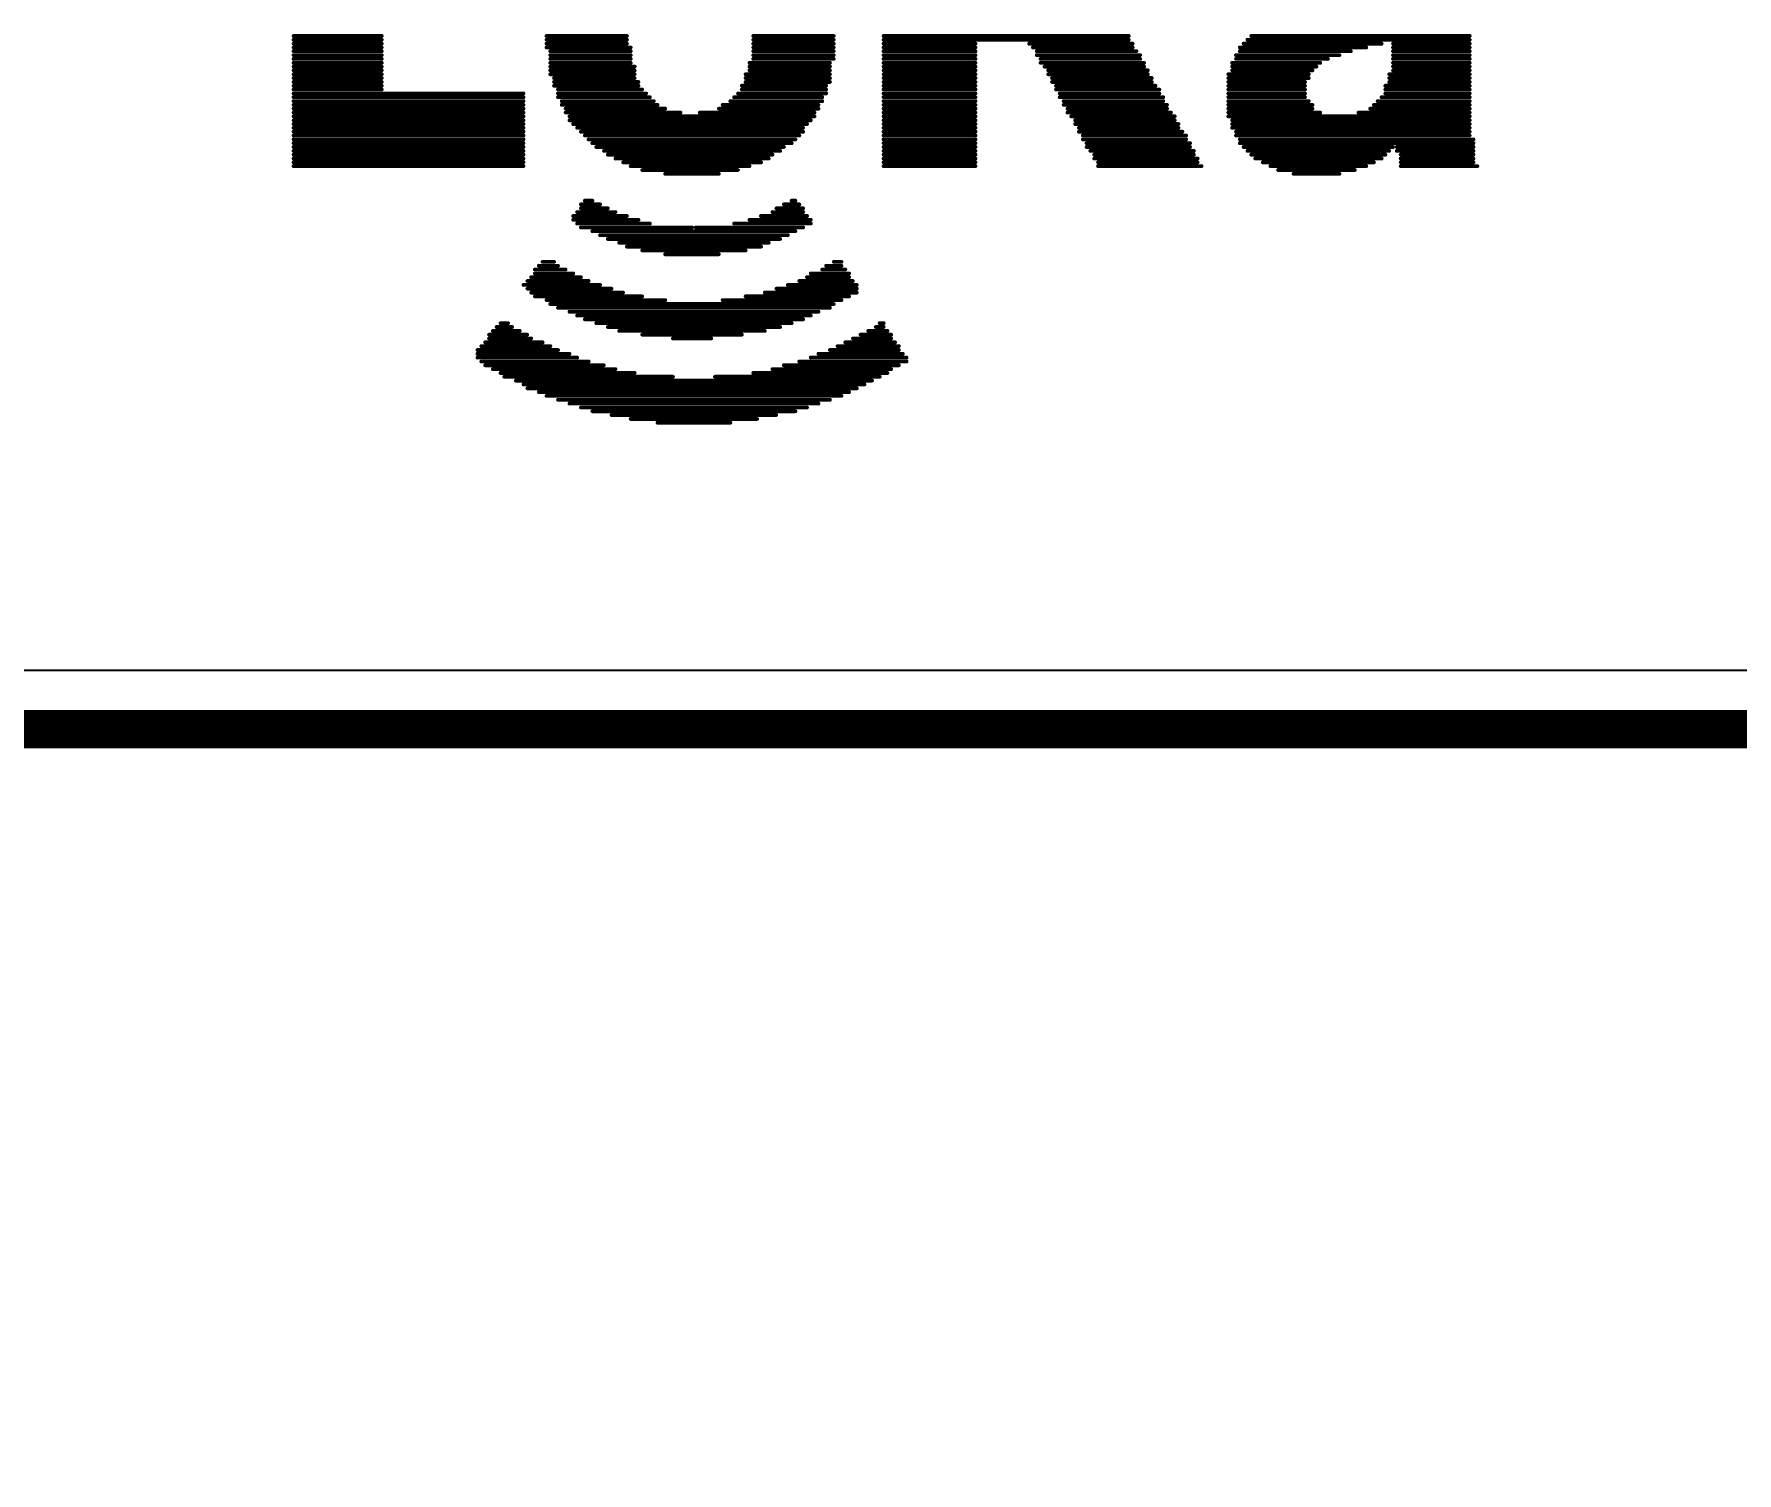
# Model space of a CAD drawing. Header units: inches. Extents: x -103 to 137, y -40 to 49.
# Drawn here: x -38.98 to -27.69, y -24.59 to -15.04 of the extents above; entities that cross this region are included whole.
import ezdxf

# ---------------------------------------------------------------- set-up
doc = ezdxf.new("R2010")
doc.units = ezdxf.units.IN
doc.header["$MEASUREMENT"] = 0
doc.layers.add('dim', color=82, linetype='Continuous', lineweight=20)
for name, color, linetype in [('KeepOutLayer', 6, 'Continuous'), ('MidLayer1', 16, 'Continuous'), ('TopOverlay', 2, 'Continuous')]:
    doc.layers.add(name, color=color, linetype=linetype)
doc.styles.add('ROMANC', font='romanc.shx', dxfattribs={"bigfont": 'gbcbig.shx'})
doc.dimstyles.new('YanXiu', dxfattribs={"dimtxt": 2.5, "dimasz": 2.2, "dimexe": 0.66, "dimexo": 0.66, "dimgap": 0.66, "dimtad": 0, "dimdsep": 46, "dimtxsty": 'ROMANC', "dimcen": 0, "dimclrd": 256, "dimclre": 131, "dimclrt": 42, "dimazin": 2, "dimtfac": 1, "dimtofl": 0, "dimtmove": 0, "dimatfit": 3, "dimfxl": 1, "dimlwd": 5, "dimlwe": 5, "dimarcsym": 0})

# ---------------------------------------------------------------- blocks, each defined once
blk = doc.blocks.new('*D215')
at = {"layer": 'Defpoints', "color": 0}
for p in [(-66.568, -15.054), (4.432, -15.054), (4.432, -38.222)]:
    blk.add_point(p, dxfattribs=at)
at = {"layer": 'dim', "color": 131, "lineweight": 5}
for p, q in [((-66.568, -15.554), (-66.568, -38.722)), ((4.432, -15.554), (4.432, -38.722))]:
    blk.add_line(p, q, dxfattribs=at)
at = {"layer": 'dim', "lineweight": 5}
for p, q in [((-64.568, -38.222), (-33.294, -38.222)), ((2.432, -38.222), (-28.842, -38.222))]:
    blk.add_line(p, q, dxfattribs=at)
at = {"layer": 'dim'}
for points in [[(-64.568, -37.889), (-64.568, -38.555), (-66.568, -38.222)], [(2.432, -37.889), (2.432, -38.555), (4.432, -38.222)]]:
    blk.add_solid(points, dxfattribs=at)
at = {"layer": 'dim', "color": 42, "insert": (-31.068, -38.222), "char_height": 2.5, "attachment_point": 5, "style": 'ROMANC'}
blk.add_mtext('71', dxfattribs=at)

msp = doc.modelspace()

# ---------------------------------------------------------------- linework, layer by layer
at = {"layer": 'KeepOutLayer', "const_width": 0.254}
msp.add_lwpolyline([(-67.231, -19.654), (4.146, -19.654)], dxfattribs=at)
at = {"layer": 'MidLayer1'}
msp.add_line((3.769, -19.266), (-66.512, -19.266), dxfattribs=at)
at = {"layer": 'TopOverlay', "const_width": 0.0254}
for points in [[(-37.259, -15.057), (-36.675, -15.057)], [(-37.259, -15.082), (-36.675, -15.082)], [(-37.259, -15.108), (-36.675, -15.108)], [(-37.259, -15.133), (-36.675, -15.133)], [(-35.583, -15.057), (-35.05, -15.057)], [(-35.583, -15.082), (-35.05, -15.082)], [(-35.583, -15.108), (-35.05, -15.108)], [(-35.583, -15.133), (-35.024, -15.133)], [(-34.211, -15.057), (-33.678, -15.057)], [(-34.211, -15.082), (-33.678, -15.082)], [(-34.211, -15.108), (-33.678, -15.108)], [(-34.211, -15.133), (-33.678, -15.133)], [(-33.348, -15.057), (-31.722, -15.057)], [(-33.348, -15.082), (-31.722, -15.082)], [(-33.348, -15.108), (-32.738, -15.108)], [(-33.348, -15.133), (-32.738, -15.133)], [(-32.383, -15.108), (-31.697, -15.108)], [(-32.357, -15.133), (-31.697, -15.133)], [(-30.986, -15.133), (-30.147, -15.133)], [(-30.96, -15.108), (-30.046, -15.108)], [(-30.935, -15.082), (-29.462, -15.082)], [(-30.909, -15.057), (-29.462, -15.057)], [(-29.97, -15.108), (-29.462, -15.108)], [(-29.97, -15.133), (-29.462, -15.133)], [(-37.259, -15.158), (-36.675, -15.158)], [(-37.259, -15.184), (-36.675, -15.184)], [(-37.259, -15.209), (-36.675, -15.209)], [(-37.259, -15.235), (-36.675, -15.235)], [(-35.558, -15.158), (-35.024, -15.158)], [(-35.558, -15.184), (-35.024, -15.184)], [(-35.558, -15.209), (-35.024, -15.209)], [(-35.558, -15.235), (-35.024, -15.235)], [(-34.237, -15.235), (-33.703, -15.235)], [(-34.211, -15.158), (-33.678, -15.158)], [(-34.211, -15.184), (-33.678, -15.184)], [(-34.211, -15.209), (-33.678, -15.209)], [(-33.348, -15.158), (-32.738, -15.158)], [(-33.348, -15.184), (-32.738, -15.184)], [(-33.348, -15.209), (-32.738, -15.209)], [(-33.348, -15.235), (-32.738, -15.235)], [(-32.332, -15.158), (-31.671, -15.158)], [(-32.332, -15.184), (-31.646, -15.184)], [(-32.306, -15.209), (-31.646, -15.209)], [(-32.306, -15.235), (-31.621, -15.235)], [(-31.036, -15.235), (-30.452, -15.235)], [(-31.011, -15.184), (-30.325, -15.184)], [(-31.011, -15.209), (-30.401, -15.209)], [(-30.986, -15.158), (-30.249, -15.158)], [(-29.97, -15.158), (-29.462, -15.158)], [(-29.97, -15.184), (-29.462, -15.184)], [(-29.97, -15.209), (-29.462, -15.209)], [(-29.97, -15.235), (-29.462, -15.235)], [(-37.259, -15.26), (-36.675, -15.26)], [(-37.259, -15.285), (-36.675, -15.285)], [(-37.259, -15.311), (-36.675, -15.311)], [(-37.259, -15.336), (-36.675, -15.336)], [(-37.259, -15.362), (-36.675, -15.362)], [(-35.558, -15.26), (-34.999, -15.26)], [(-35.558, -15.285), (-34.999, -15.285)], [(-35.558, -15.311), (-34.999, -15.311)], [(-35.532, -15.336), (-34.999, -15.336)], [(-35.532, -15.362), (-34.973, -15.362)], [(-34.262, -15.311), (-33.703, -15.311)], [(-34.262, -15.336), (-33.703, -15.336)], [(-34.262, -15.362), (-33.703, -15.362)], [(-34.237, -15.26), (-33.703, -15.26)], [(-34.237, -15.285), (-33.703, -15.285)], [(-33.348, -15.26), (-32.738, -15.26)], [(-33.348, -15.285), (-32.738, -15.285)], [(-33.348, -15.311), (-32.738, -15.311)], [(-33.348, -15.336), (-32.738, -15.336)], [(-33.348, -15.362), (-32.738, -15.362)], [(-32.281, -15.26), (-31.621, -15.26)], [(-32.256, -15.285), (-31.595, -15.285)], [(-32.256, -15.311), (-31.595, -15.311)], [(-32.23, -15.336), (-31.57, -15.336)], [(-32.23, -15.362), (-31.57, -15.362)], [(-31.062, -15.311), (-30.528, -15.311)], [(-31.062, -15.336), (-30.528, -15.336)], [(-31.062, -15.362), (-30.554, -15.362)], [(-31.036, -15.26), (-30.478, -15.26)], [(-31.036, -15.285), (-30.503, -15.285)], [(-29.995, -15.311), (-29.462, -15.311)], [(-29.995, -15.336), (-29.462, -15.336)], [(-29.995, -15.362), (-29.462, -15.362)], [(-29.97, -15.26), (-29.462, -15.26)], [(-29.97, -15.285), (-29.462, -15.285)], [(-37.259, -15.387), (-36.675, -15.387)], [(-37.259, -15.412), (-36.675, -15.412)], [(-37.259, -15.438), (-35.735, -15.438)], [(-37.259, -15.463), (-35.735, -15.463)], [(-35.532, -15.387), (-34.973, -15.387)], [(-35.507, -15.412), (-34.948, -15.412)], [(-35.507, -15.438), (-34.923, -15.438)], [(-35.507, -15.463), (-34.897, -15.463)], [(-34.338, -15.463), (-33.754, -15.463)], [(-34.313, -15.438), (-33.729, -15.438)], [(-34.288, -15.387), (-33.729, -15.387)], [(-34.288, -15.412), (-33.729, -15.412)], [(-33.348, -15.387), (-32.738, -15.387)], [(-33.348, -15.412), (-32.738, -15.412)], [(-33.348, -15.438), (-32.738, -15.438)], [(-33.348, -15.463), (-32.738, -15.463)], [(-32.205, -15.387), (-31.544, -15.387)], [(-32.205, -15.412), (-31.519, -15.412)], [(-32.179, -15.438), (-31.519, -15.438)], [(-32.179, -15.463), (-31.494, -15.463)], [(-31.062, -15.387), (-30.554, -15.387)], [(-31.062, -15.412), (-30.554, -15.412)], [(-31.062, -15.438), (-30.554, -15.438)], [(-31.062, -15.463), (-30.554, -15.463)], [(-30.046, -15.463), (-29.462, -15.463)], [(-30.02, -15.387), (-29.462, -15.387)], [(-30.02, -15.412), (-29.462, -15.412)], [(-30.02, -15.438), (-29.462, -15.438)], [(-37.259, -15.489), (-35.735, -15.489)], [(-37.259, -15.514), (-35.735, -15.514)], [(-37.259, -15.539), (-35.735, -15.539)], [(-37.259, -15.565), (-35.735, -15.565)], [(-37.259, -15.59), (-35.735, -15.59)], [(-35.481, -15.489), (-34.872, -15.489)], [(-35.481, -15.514), (-34.846, -15.514)], [(-35.456, -15.539), (-34.796, -15.539)], [(-35.456, -15.565), (-34.694, -15.565)], [(-35.431, -15.59), (-33.805, -15.59)], [(-34.567, -15.565), (-33.805, -15.565)], [(-34.44, -15.539), (-33.78, -15.539)], [(-34.415, -15.514), (-33.78, -15.514)], [(-34.364, -15.489), (-33.754, -15.489)], [(-33.348, -15.489), (-32.738, -15.489)], [(-33.348, -15.514), (-32.738, -15.514)], [(-33.348, -15.539), (-32.738, -15.539)], [(-33.348, -15.565), (-32.738, -15.565)], [(-33.348, -15.59), (-32.738, -15.59)], [(-32.154, -15.489), (-31.494, -15.489)], [(-32.154, -15.514), (-31.468, -15.514)], [(-32.129, -15.539), (-31.468, -15.539)], [(-32.129, -15.565), (-31.443, -15.565)], [(-32.103, -15.59), (-31.417, -15.59)], [(-31.062, -15.489), (-30.528, -15.489)], [(-31.062, -15.514), (-30.503, -15.514)], [(-31.062, -15.539), (-30.503, -15.539)], [(-31.062, -15.565), (-30.452, -15.565)], [(-31.062, -15.59), (-29.462, -15.59)], [(-30.198, -15.565), (-29.462, -15.565)], [(-30.122, -15.539), (-29.462, -15.539)], [(-30.097, -15.514), (-29.462, -15.514)], [(-30.071, -15.489), (-29.462, -15.489)], [(-37.259, -15.616), (-35.735, -15.616)], [(-37.259, -15.641), (-35.735, -15.641)], [(-37.259, -15.666), (-35.735, -15.666)], [(-37.259, -15.692), (-35.735, -15.692)], [(-35.431, -15.616), (-33.83, -15.616)], [(-35.405, -15.641), (-33.856, -15.641)], [(-35.38, -15.666), (-33.881, -15.666)], [(-35.354, -15.692), (-33.881, -15.692)], [(-33.348, -15.616), (-32.738, -15.616)], [(-33.348, -15.641), (-32.738, -15.641)], [(-33.348, -15.666), (-32.738, -15.666)], [(-33.348, -15.692), (-32.738, -15.692)], [(-32.078, -15.616), (-31.417, -15.616)], [(-32.078, -15.641), (-31.392, -15.641)], [(-32.052, -15.666), (-31.392, -15.666)], [(-32.052, -15.692), (-31.367, -15.692)], [(-31.036, -15.616), (-29.462, -15.616)], [(-31.036, -15.641), (-29.462, -15.641)], [(-31.036, -15.666), (-29.462, -15.666)], [(-31.011, -15.692), (-29.462, -15.692)], [(-37.259, -15.717), (-35.735, -15.717)], [(-37.259, -15.743), (-35.735, -15.743)], [(-37.259, -15.768), (-35.735, -15.768)], [(-37.259, -15.793), (-35.735, -15.793)], [(-37.259, -15.819), (-35.735, -15.819)], [(-35.329, -15.717), (-33.907, -15.717)], [(-35.304, -15.743), (-33.932, -15.743)], [(-35.278, -15.768), (-33.957, -15.768)], [(-35.253, -15.793), (-34.008, -15.793)], [(-35.202, -15.819), (-34.034, -15.819)], [(-33.348, -15.717), (-32.738, -15.717)], [(-33.348, -15.743), (-32.738, -15.743)], [(-33.348, -15.768), (-32.738, -15.768)], [(-33.348, -15.793), (-32.738, -15.793)], [(-33.348, -15.819), (-32.738, -15.819)], [(-32.027, -15.717), (-31.341, -15.717)], [(-32.027, -15.743), (-31.341, -15.743)], [(-32.002, -15.768), (-31.316, -15.768)], [(-32.002, -15.793), (-31.316, -15.793)], [(-31.976, -15.819), (-31.29, -15.819)], [(-31.011, -15.717), (-29.462, -15.717)], [(-30.986, -15.743), (-29.436, -15.743)], [(-30.986, -15.768), (-29.436, -15.768)], [(-30.96, -15.793), (-29.97, -15.793)], [(-30.935, -15.819), (-29.995, -15.819)], [(-29.944, -15.793), (-29.436, -15.793)], [(-29.944, -15.819), (-29.436, -15.819)], [(-37.259, -15.844), (-35.735, -15.844)], [(-37.259, -15.87), (-35.735, -15.87)], [(-37.259, -15.895), (-35.735, -15.895)], [(-37.259, -15.92), (-35.735, -15.92)], [(-35.177, -15.844), (-34.084, -15.844)], [(-35.126, -15.87), (-34.11, -15.87)], [(-35.075, -15.895), (-34.161, -15.895)], [(-35.024, -15.92), (-34.237, -15.92)], [(-33.348, -15.844), (-32.738, -15.844)], [(-33.348, -15.87), (-32.738, -15.87)], [(-33.348, -15.895), (-32.738, -15.895)], [(-33.348, -15.92), (-32.738, -15.92)], [(-31.951, -15.844), (-31.29, -15.844)], [(-31.951, -15.87), (-31.265, -15.87)], [(-31.925, -15.895), (-31.265, -15.895)], [(-31.925, -15.92), (-31.24, -15.92)], [(-30.909, -15.844), (-30.02, -15.844)], [(-30.884, -15.87), (-30.046, -15.87)], [(-30.833, -15.895), (-30.097, -15.895)], [(-30.782, -15.92), (-30.147, -15.92)], [(-29.919, -15.844), (-29.436, -15.844)], [(-29.919, -15.87), (-29.436, -15.87)], [(-29.919, -15.895), (-29.436, -15.895)], [(-29.919, -15.92), (-29.411, -15.92)], [(-34.948, -15.946), (-34.313, -15.946)], [(-34.796, -15.971), (-34.44, -15.971)], [(-30.732, -15.946), (-30.224, -15.946)], [(-30.63, -15.971), (-30.325, -15.971)], [(-35.329, -16.149), (-35.278, -16.149)], [(-33.957, -16.149), (-33.932, -16.149)], [(-35.405, -16.251), (-35.05, -16.251)], [(-35.38, -16.225), (-35.126, -16.225)], [(-35.354, -16.174), (-35.227, -16.174)], [(-35.354, -16.2), (-35.177, -16.2)], [(-34.161, -16.251), (-33.856, -16.251)], [(-34.084, -16.225), (-33.881, -16.225)], [(-34.059, -16.2), (-33.881, -16.2)], [(-34.008, -16.174), (-33.907, -16.174)], [(-35.405, -16.276), (-34.973, -16.276)], [(-35.38, -16.301), (-34.897, -16.301)], [(-35.354, -16.327), (-34.618, -16.327)], [(-35.278, -16.352), (-33.932, -16.352)], [(-35.227, -16.378), (-33.983, -16.378)], [(-34.592, -16.327), (-33.881, -16.327)], [(-34.338, -16.301), (-33.83, -16.301)], [(-34.237, -16.276), (-33.83, -16.276)], [(-35.177, -16.403), (-34.034, -16.403)], [(-35.1, -16.428), (-34.11, -16.428)], [(-35.05, -16.454), (-34.161, -16.454)], [(-34.948, -16.479), (-34.262, -16.479)], [(-35.659, -16.606), (-35.456, -16.606)], [(-35.634, -16.581), (-35.507, -16.581)], [(-35.608, -16.555), (-35.532, -16.555)], [(-34.796, -16.505), (-34.44, -16.505)], [(-33.754, -16.606), (-33.602, -16.606)], [(-33.729, -16.581), (-33.627, -16.581)], [(-33.678, -16.555), (-33.627, -16.555)], [(-35.735, -16.708), (-35.227, -16.708)], [(-35.71, -16.682), (-35.304, -16.682)], [(-35.685, -16.657), (-35.354, -16.657)], [(-35.659, -16.632), (-35.405, -16.632)], [(-33.983, -16.708), (-33.526, -16.708)], [(-33.907, -16.682), (-33.551, -16.682)], [(-33.856, -16.657), (-33.576, -16.657)], [(-33.83, -16.632), (-33.576, -16.632)], [(-35.71, -16.733), (-35.151, -16.733)], [(-35.685, -16.759), (-35.075, -16.759)], [(-35.659, -16.784), (-34.948, -16.784)], [(-35.583, -16.809), (-34.796, -16.809)], [(-35.558, -16.835), (-33.678, -16.835)], [(-34.415, -16.809), (-33.627, -16.809)], [(-34.262, -16.784), (-33.576, -16.784)], [(-34.135, -16.759), (-33.526, -16.759)], [(-34.059, -16.733), (-33.526, -16.733)], [(-35.507, -16.86), (-33.703, -16.86)], [(-35.431, -16.886), (-33.78, -16.886)], [(-35.38, -16.911), (-33.83, -16.911)], [(-35.329, -16.936), (-33.881, -16.936)], [(-35.964, -17.038), (-35.71, -17.038)], [(-35.939, -17.013), (-35.761, -17.013)], [(-35.913, -16.987), (-35.812, -16.987)], [(-35.888, -16.962), (-35.837, -16.962)], [(-35.253, -16.962), (-33.957, -16.962)], [(-35.177, -16.987), (-34.034, -16.987)], [(-35.1, -17.013), (-34.135, -17.013)], [(-34.948, -17.038), (-34.288, -17.038)], [(-33.5, -17.038), (-33.297, -17.038)], [(-33.449, -17.013), (-33.322, -17.013)], [(-33.399, -16.987), (-33.348, -16.987)], [(-33.373, -16.962), (-33.348, -16.962)], [(-36.04, -17.14), (-35.507, -17.14)], [(-36.04, -17.165), (-35.431, -17.165)], [(-36.015, -17.114), (-35.558, -17.114)], [(-35.989, -17.089), (-35.608, -17.089)], [(-35.964, -17.063), (-35.685, -17.063)], [(-34.745, -17.063), (-34.491, -17.063)], [(-33.78, -17.165), (-33.221, -17.165)], [(-33.703, -17.14), (-33.246, -17.14)], [(-33.653, -17.114), (-33.246, -17.114)], [(-33.602, -17.089), (-33.272, -17.089)], [(-33.551, -17.063), (-33.297, -17.063)], [(-36.04, -17.19), (-35.38, -17.19)], [(-36.015, -17.216), (-35.304, -17.216)], [(-35.989, -17.241), (-35.202, -17.241)], [(-35.939, -17.267), (-35.126, -17.267)], [(-34.084, -17.267), (-33.297, -17.267)], [(-34.008, -17.241), (-33.246, -17.241)], [(-33.907, -17.216), (-33.195, -17.216)], [(-33.83, -17.19), (-33.195, -17.19)], [(-35.888, -17.292), (-34.999, -17.292)], [(-35.862, -17.317), (-34.745, -17.317)], [(-35.786, -17.343), (-33.424, -17.343)], [(-35.735, -17.368), (-33.475, -17.368)], [(-35.71, -17.394), (-33.526, -17.394)], [(-34.465, -17.317), (-33.373, -17.317)], [(-34.211, -17.292), (-33.322, -17.292)], [(-35.634, -17.419), (-33.576, -17.419)], [(-35.583, -17.444), (-33.627, -17.444)], [(-35.507, -17.47), (-33.703, -17.47)], [(-35.431, -17.495), (-33.78, -17.495)], [(-35.354, -17.521), (-33.856, -17.521)], [(-35.278, -17.546), (-33.932, -17.546)], [(-35.151, -17.571), (-34.059, -17.571)], [(-35.024, -17.597), (-34.186, -17.597)], [(-34.846, -17.622), (-34.364, -17.622)]]:
    msp.add_lwpolyline(points, dxfattribs=at)
at = {"layer": 'TopOverlay', "const_width": 0.0127}
for points in [[(-37.266, -15.057, 1), (-37.253, -15.057, 1)], [(-37.266, -15.082, 1), (-37.253, -15.082, 1)], [(-37.266, -15.108, 1), (-37.253, -15.108, 1)], [(-37.266, -15.133, 1), (-37.253, -15.133, 1)], [(-36.682, -15.057, 1), (-36.669, -15.057, 1)], [(-36.682, -15.082, 1), (-36.669, -15.082, 1)], [(-36.682, -15.108, 1), (-36.669, -15.108, 1)], [(-36.682, -15.133, 1), (-36.669, -15.133, 1)], [(-35.589, -15.057, 1), (-35.577, -15.057, 1)], [(-35.589, -15.082, 1), (-35.577, -15.082, 1)], [(-35.589, -15.108, 1), (-35.577, -15.108, 1)], [(-35.589, -15.133, 1), (-35.577, -15.133, 1)], [(-35.056, -15.057, 1), (-35.043, -15.057, 1)], [(-35.056, -15.082, 1), (-35.043, -15.082, 1)], [(-35.056, -15.108, 1), (-35.043, -15.108, 1)], [(-35.031, -15.133, 1), (-35.018, -15.133, 1)], [(-34.218, -15.057, 1), (-34.205, -15.057, 1)], [(-34.218, -15.082, 1), (-34.205, -15.082, 1)], [(-34.218, -15.108, 1), (-34.205, -15.108, 1)], [(-34.218, -15.133, 1), (-34.205, -15.133, 1)], [(-33.684, -15.057, 1), (-33.672, -15.057, 1)], [(-33.684, -15.082, 1), (-33.672, -15.082, 1)], [(-33.684, -15.108, 1), (-33.672, -15.108, 1)], [(-33.684, -15.133, 1), (-33.672, -15.133, 1)], [(-33.354, -15.057, 1), (-33.341, -15.057, 1)], [(-33.354, -15.082, 1), (-33.341, -15.082, 1)], [(-33.354, -15.108, 1), (-33.341, -15.108, 1)], [(-33.354, -15.133, 1), (-33.341, -15.133, 1)], [(-32.745, -15.108, 1), (-32.732, -15.108, 1)], [(-32.745, -15.133, 1), (-32.732, -15.133, 1)], [(-32.389, -15.108, 1), (-32.376, -15.108, 1)], [(-32.364, -15.133, 1), (-32.351, -15.133, 1)], [(-31.729, -15.057, 1), (-31.716, -15.057, 1)], [(-31.729, -15.082, 1), (-31.716, -15.082, 1)], [(-31.703, -15.108, 1), (-31.69, -15.108, 1)], [(-31.703, -15.133, 1), (-31.69, -15.133, 1)], [(-30.992, -15.133, 1), (-30.979, -15.133, 1)], [(-30.967, -15.108, 1), (-30.954, -15.108, 1)], [(-30.941, -15.082, 1), (-30.928, -15.082, 1)], [(-30.916, -15.057, 1), (-30.903, -15.057, 1)], [(-30.154, -15.133, 1), (-30.141, -15.133, 1)], [(-30.052, -15.108, 1), (-30.039, -15.108, 1)], [(-29.976, -15.108, 1), (-29.963, -15.108, 1)], [(-29.976, -15.133, 1), (-29.963, -15.133, 1)], [(-29.468, -15.057, 1), (-29.455, -15.057, 1)], [(-29.468, -15.082, 1), (-29.455, -15.082, 1)], [(-29.468, -15.108, 1), (-29.455, -15.108, 1)], [(-29.468, -15.133, 1), (-29.455, -15.133, 1)], [(-37.266, -15.158, 1), (-37.253, -15.158, 1)], [(-37.266, -15.184, 1), (-37.253, -15.184, 1)], [(-37.266, -15.209, 1), (-37.253, -15.209, 1)], [(-37.266, -15.235, 1), (-37.253, -15.235, 1)], [(-36.682, -15.158, 1), (-36.669, -15.158, 1)], [(-36.682, -15.184, 1), (-36.669, -15.184, 1)], [(-36.682, -15.209, 1), (-36.669, -15.209, 1)], [(-36.682, -15.235, 1), (-36.669, -15.235, 1)], [(-35.564, -15.158, 1), (-35.551, -15.158, 1)], [(-35.564, -15.184, 1), (-35.551, -15.184, 1)], [(-35.564, -15.209, 1), (-35.551, -15.209, 1)], [(-35.564, -15.235, 1), (-35.551, -15.235, 1)], [(-35.031, -15.158, 1), (-35.018, -15.158, 1)], [(-35.031, -15.184, 1), (-35.018, -15.184, 1)], [(-35.031, -15.209, 1), (-35.018, -15.209, 1)], [(-35.031, -15.235, 1), (-35.018, -15.235, 1)], [(-34.243, -15.235, 1), (-34.23, -15.235, 1)], [(-34.218, -15.158, 1), (-34.205, -15.158, 1)], [(-34.218, -15.184, 1), (-34.205, -15.184, 1)], [(-34.218, -15.209, 1), (-34.205, -15.209, 1)], [(-33.71, -15.235, 1), (-33.697, -15.235, 1)], [(-33.684, -15.158, 1), (-33.672, -15.158, 1)], [(-33.684, -15.184, 1), (-33.672, -15.184, 1)], [(-33.684, -15.209, 1), (-33.672, -15.209, 1)], [(-33.354, -15.158, 1), (-33.341, -15.158, 1)], [(-33.354, -15.184, 1), (-33.341, -15.184, 1)], [(-33.354, -15.209, 1), (-33.341, -15.209, 1)], [(-33.354, -15.235, 1), (-33.341, -15.235, 1)], [(-32.745, -15.158, 1), (-32.732, -15.158, 1)], [(-32.745, -15.184, 1), (-32.732, -15.184, 1)], [(-32.745, -15.209, 1), (-32.732, -15.209, 1)], [(-32.745, -15.235, 1), (-32.732, -15.235, 1)], [(-32.338, -15.158, 1), (-32.325, -15.158, 1)], [(-32.338, -15.184, 1), (-32.325, -15.184, 1)], [(-32.313, -15.209, 1), (-32.3, -15.209, 1)], [(-32.313, -15.235, 1), (-32.3, -15.235, 1)], [(-31.678, -15.158, 1), (-31.665, -15.158, 1)], [(-31.652, -15.184, 1), (-31.64, -15.184, 1)], [(-31.652, -15.209, 1), (-31.64, -15.209, 1)], [(-31.627, -15.235, 1), (-31.614, -15.235, 1)], [(-31.043, -15.235, 1), (-31.03, -15.235, 1)], [(-31.017, -15.184, 1), (-31.005, -15.184, 1)], [(-31.017, -15.209, 1), (-31.005, -15.209, 1)], [(-30.992, -15.158, 1), (-30.979, -15.158, 1)], [(-30.459, -15.235, 1), (-30.446, -15.235, 1)], [(-30.408, -15.209, 1), (-30.395, -15.209, 1)], [(-30.332, -15.184, 1), (-30.319, -15.184, 1)], [(-30.255, -15.158, 1), (-30.243, -15.158, 1)], [(-29.976, -15.158, 1), (-29.963, -15.158, 1)], [(-29.976, -15.184, 1), (-29.963, -15.184, 1)], [(-29.976, -15.209, 1), (-29.963, -15.209, 1)], [(-29.976, -15.235, 1), (-29.963, -15.235, 1)], [(-29.468, -15.158, 1), (-29.455, -15.158, 1)], [(-29.468, -15.184, 1), (-29.455, -15.184, 1)], [(-29.468, -15.209, 1), (-29.455, -15.209, 1)], [(-29.468, -15.235, 1), (-29.455, -15.235, 1)], [(-37.266, -15.26, 1), (-37.253, -15.26, 1)], [(-37.266, -15.285, 1), (-37.253, -15.285, 1)], [(-37.266, -15.311, 1), (-37.253, -15.311, 1)], [(-37.266, -15.336, 1), (-37.253, -15.336, 1)], [(-37.266, -15.362, 1), (-37.253, -15.362, 1)], [(-36.682, -15.26, 1), (-36.669, -15.26, 1)], [(-36.682, -15.285, 1), (-36.669, -15.285, 1)], [(-36.682, -15.311, 1), (-36.669, -15.311, 1)], [(-36.682, -15.336, 1), (-36.669, -15.336, 1)], [(-36.682, -15.362, 1), (-36.669, -15.362, 1)], [(-35.564, -15.26, 1), (-35.551, -15.26, 1)], [(-35.564, -15.285, 1), (-35.551, -15.285, 1)], [(-35.564, -15.311, 1), (-35.551, -15.311, 1)], [(-35.539, -15.336, 1), (-35.526, -15.336, 1)], [(-35.539, -15.362, 1), (-35.526, -15.362, 1)], [(-35.005, -15.26, 1), (-34.992, -15.26, 1)], [(-35.005, -15.285, 1), (-34.992, -15.285, 1)], [(-35.005, -15.311, 1), (-34.992, -15.311, 1)], [(-35.005, -15.336, 1), (-34.992, -15.336, 1)], [(-34.98, -15.362, 1), (-34.967, -15.362, 1)], [(-34.269, -15.311, 1), (-34.256, -15.311, 1)], [(-34.269, -15.336, 1), (-34.256, -15.336, 1)], [(-34.269, -15.362, 1), (-34.256, -15.362, 1)], [(-34.243, -15.26, 1), (-34.23, -15.26, 1)], [(-34.243, -15.285, 1), (-34.23, -15.285, 1)], [(-33.71, -15.26, 1), (-33.697, -15.26, 1)], [(-33.71, -15.285, 1), (-33.697, -15.285, 1)], [(-33.71, -15.311, 1), (-33.697, -15.311, 1)], [(-33.71, -15.336, 1), (-33.697, -15.336, 1)], [(-33.71, -15.362, 1), (-33.697, -15.362, 1)], [(-33.354, -15.26, 1), (-33.341, -15.26, 1)], [(-33.354, -15.285, 1), (-33.341, -15.285, 1)], [(-33.354, -15.311, 1), (-33.341, -15.311, 1)], [(-33.354, -15.336, 1), (-33.341, -15.336, 1)], [(-33.354, -15.362, 1), (-33.341, -15.362, 1)], [(-32.745, -15.26, 1), (-32.732, -15.26, 1)], [(-32.745, -15.285, 1), (-32.732, -15.285, 1)], [(-32.745, -15.311, 1), (-32.732, -15.311, 1)], [(-32.745, -15.336, 1), (-32.732, -15.336, 1)], [(-32.745, -15.362, 1), (-32.732, -15.362, 1)], [(-32.287, -15.26, 1), (-32.275, -15.26, 1)], [(-32.262, -15.285, 1), (-32.249, -15.285, 1)], [(-32.262, -15.311, 1), (-32.249, -15.311, 1)], [(-32.237, -15.336, 1), (-32.224, -15.336, 1)], [(-32.237, -15.362, 1), (-32.224, -15.362, 1)], [(-31.627, -15.26, 1), (-31.614, -15.26, 1)], [(-31.602, -15.285, 1), (-31.589, -15.285, 1)], [(-31.602, -15.311, 1), (-31.589, -15.311, 1)], [(-31.576, -15.336, 1), (-31.563, -15.336, 1)], [(-31.576, -15.362, 1), (-31.563, -15.362, 1)], [(-31.068, -15.311, 1), (-31.055, -15.311, 1)], [(-31.068, -15.336, 1), (-31.055, -15.336, 1)], [(-31.068, -15.362, 1), (-31.055, -15.362, 1)], [(-31.043, -15.26, 1), (-31.03, -15.26, 1)], [(-31.043, -15.285, 1), (-31.03, -15.285, 1)], [(-30.56, -15.362, 1), (-30.547, -15.362, 1)], [(-30.535, -15.311, 1), (-30.522, -15.311, 1)], [(-30.535, -15.336, 1), (-30.522, -15.336, 1)], [(-30.509, -15.285, 1), (-30.497, -15.285, 1)], [(-30.484, -15.26, 1), (-30.471, -15.26, 1)], [(-30.001, -15.311, 1), (-29.989, -15.311, 1)], [(-30.001, -15.336, 1), (-29.989, -15.336, 1)], [(-30.001, -15.362, 1), (-29.989, -15.362, 1)], [(-29.976, -15.26, 1), (-29.963, -15.26, 1)], [(-29.976, -15.285, 1), (-29.963, -15.285, 1)], [(-29.468, -15.26, 1), (-29.455, -15.26, 1)], [(-29.468, -15.285, 1), (-29.455, -15.285, 1)], [(-29.468, -15.311, 1), (-29.455, -15.311, 1)], [(-29.468, -15.336, 1), (-29.455, -15.336, 1)], [(-29.468, -15.362, 1), (-29.455, -15.362, 1)], [(-37.266, -15.387, 1), (-37.253, -15.387, 1)], [(-37.266, -15.412, 1), (-37.253, -15.412, 1)], [(-37.266, -15.438, 1), (-37.253, -15.438, 1)], [(-37.266, -15.463, 1), (-37.253, -15.463, 1)], [(-36.682, -15.387, 1), (-36.669, -15.387, 1)], [(-36.682, -15.412, 1), (-36.669, -15.412, 1)], [(-35.742, -15.438, 1), (-35.729, -15.438, 1)], [(-35.742, -15.463, 1), (-35.729, -15.463, 1)], [(-35.539, -15.387, 1), (-35.526, -15.387, 1)], [(-35.513, -15.412, 1), (-35.5, -15.412, 1)], [(-35.513, -15.438, 1), (-35.5, -15.438, 1)], [(-35.513, -15.463, 1), (-35.5, -15.463, 1)], [(-34.98, -15.387, 1), (-34.967, -15.387, 1)], [(-34.954, -15.412, 1), (-34.942, -15.412, 1)], [(-34.929, -15.438, 1), (-34.916, -15.438, 1)], [(-34.904, -15.463, 1), (-34.891, -15.463, 1)], [(-34.345, -15.463, 1), (-34.332, -15.463, 1)], [(-34.319, -15.438, 1), (-34.307, -15.438, 1)], [(-34.294, -15.387, 1), (-34.281, -15.387, 1)], [(-34.294, -15.412, 1), (-34.281, -15.412, 1)], [(-33.761, -15.463, 1), (-33.748, -15.463, 1)], [(-33.735, -15.387, 1), (-33.722, -15.387, 1)], [(-33.735, -15.412, 1), (-33.722, -15.412, 1)], [(-33.735, -15.438, 1), (-33.722, -15.438, 1)], [(-33.354, -15.387, 1), (-33.341, -15.387, 1)], [(-33.354, -15.412, 1), (-33.341, -15.412, 1)], [(-33.354, -15.438, 1), (-33.341, -15.438, 1)], [(-33.354, -15.463, 1), (-33.341, -15.463, 1)], [(-32.745, -15.387, 1), (-32.732, -15.387, 1)], [(-32.745, -15.412, 1), (-32.732, -15.412, 1)], [(-32.745, -15.438, 1), (-32.732, -15.438, 1)], [(-32.745, -15.463, 1), (-32.732, -15.463, 1)], [(-32.211, -15.387, 1), (-32.198, -15.387, 1)], [(-32.211, -15.412, 1), (-32.198, -15.412, 1)], [(-32.186, -15.438, 1), (-32.173, -15.438, 1)], [(-32.186, -15.463, 1), (-32.173, -15.463, 1)], [(-31.551, -15.387, 1), (-31.538, -15.387, 1)], [(-31.525, -15.412, 1), (-31.513, -15.412, 1)], [(-31.525, -15.438, 1), (-31.513, -15.438, 1)], [(-31.5, -15.463, 1), (-31.487, -15.463, 1)], [(-31.068, -15.387, 1), (-31.055, -15.387, 1)], [(-31.068, -15.412, 1), (-31.055, -15.412, 1)], [(-31.068, -15.438, 1), (-31.055, -15.438, 1)], [(-31.068, -15.463, 1), (-31.055, -15.463, 1)], [(-30.56, -15.387, 1), (-30.547, -15.387, 1)], [(-30.56, -15.412, 1), (-30.547, -15.412, 1)], [(-30.56, -15.438, 1), (-30.547, -15.438, 1)], [(-30.56, -15.463, 1), (-30.547, -15.463, 1)], [(-30.052, -15.463, 1), (-30.039, -15.463, 1)], [(-30.027, -15.387, 1), (-30.014, -15.387, 1)], [(-30.027, -15.412, 1), (-30.014, -15.412, 1)], [(-30.027, -15.438, 1), (-30.014, -15.438, 1)], [(-29.468, -15.387, 1), (-29.455, -15.387, 1)], [(-29.468, -15.412, 1), (-29.455, -15.412, 1)], [(-29.468, -15.438, 1), (-29.455, -15.438, 1)], [(-29.468, -15.463, 1), (-29.455, -15.463, 1)], [(-37.266, -15.489, 1), (-37.253, -15.489, 1)], [(-37.266, -15.514, 1), (-37.253, -15.514, 1)], [(-37.266, -15.539, 1), (-37.253, -15.539, 1)], [(-37.266, -15.565, 1), (-37.253, -15.565, 1)], [(-37.266, -15.59, 1), (-37.253, -15.59, 1)], [(-35.742, -15.489, 1), (-35.729, -15.489, 1)], [(-35.742, -15.514, 1), (-35.729, -15.514, 1)], [(-35.742, -15.539, 1), (-35.729, -15.539, 1)], [(-35.742, -15.565, 1), (-35.729, -15.565, 1)], [(-35.742, -15.59, 1), (-35.729, -15.59, 1)], [(-35.488, -15.489, 1), (-35.475, -15.489, 1)], [(-35.488, -15.514, 1), (-35.475, -15.514, 1)], [(-35.462, -15.539, 1), (-35.45, -15.539, 1)], [(-35.462, -15.565, 1), (-35.45, -15.565, 1)], [(-35.437, -15.59, 1), (-35.424, -15.59, 1)], [(-34.878, -15.489, 1), (-34.865, -15.489, 1)], [(-34.853, -15.514, 1), (-34.84, -15.514, 1)], [(-34.802, -15.539, 1), (-34.789, -15.539, 1)], [(-34.7, -15.565, 1), (-34.688, -15.565, 1)], [(-34.573, -15.565, 1), (-34.561, -15.565, 1)], [(-34.446, -15.539, 1), (-34.434, -15.539, 1)], [(-34.421, -15.514, 1), (-34.408, -15.514, 1)], [(-34.37, -15.489, 1), (-34.357, -15.489, 1)], [(-33.811, -15.565, 1), (-33.799, -15.565, 1)], [(-33.811, -15.59, 1), (-33.799, -15.59, 1)], [(-33.786, -15.514, 1), (-33.773, -15.514, 1)], [(-33.786, -15.539, 1), (-33.773, -15.539, 1)], [(-33.761, -15.489, 1), (-33.748, -15.489, 1)], [(-33.354, -15.489, 1), (-33.341, -15.489, 1)], [(-33.354, -15.514, 1), (-33.341, -15.514, 1)], [(-33.354, -15.539, 1), (-33.341, -15.539, 1)], [(-33.354, -15.565, 1), (-33.341, -15.565, 1)], [(-33.354, -15.59, 1), (-33.341, -15.59, 1)], [(-32.745, -15.489, 1), (-32.732, -15.489, 1)], [(-32.745, -15.514, 1), (-32.732, -15.514, 1)], [(-32.745, -15.539, 1), (-32.732, -15.539, 1)], [(-32.745, -15.565, 1), (-32.732, -15.565, 1)], [(-32.745, -15.59, 1), (-32.732, -15.59, 1)], [(-32.16, -15.489, 1), (-32.148, -15.489, 1)], [(-32.16, -15.514, 1), (-32.148, -15.514, 1)], [(-32.135, -15.539, 1), (-32.122, -15.539, 1)], [(-32.135, -15.565, 1), (-32.122, -15.565, 1)], [(-32.11, -15.59, 1), (-32.097, -15.59, 1)], [(-31.5, -15.489, 1), (-31.487, -15.489, 1)], [(-31.475, -15.514, 1), (-31.462, -15.514, 1)], [(-31.475, -15.539, 1), (-31.462, -15.539, 1)], [(-31.449, -15.565, 1), (-31.436, -15.565, 1)], [(-31.424, -15.59, 1), (-31.411, -15.59, 1)], [(-31.068, -15.489, 1), (-31.055, -15.489, 1)], [(-31.068, -15.514, 1), (-31.055, -15.514, 1)], [(-31.068, -15.539, 1), (-31.055, -15.539, 1)], [(-31.068, -15.565, 1), (-31.055, -15.565, 1)], [(-31.068, -15.59, 1), (-31.055, -15.59, 1)], [(-30.535, -15.489, 1), (-30.522, -15.489, 1)], [(-30.509, -15.514, 1), (-30.497, -15.514, 1)], [(-30.509, -15.539, 1), (-30.497, -15.539, 1)], [(-30.459, -15.565, 1), (-30.446, -15.565, 1)], [(-30.205, -15.565, 1), (-30.192, -15.565, 1)], [(-30.128, -15.539, 1), (-30.116, -15.539, 1)], [(-30.103, -15.514, 1), (-30.09, -15.514, 1)], [(-30.078, -15.489, 1), (-30.065, -15.489, 1)], [(-29.468, -15.489, 1), (-29.455, -15.489, 1)], [(-29.468, -15.514, 1), (-29.455, -15.514, 1)], [(-29.468, -15.539, 1), (-29.455, -15.539, 1)], [(-29.468, -15.565, 1), (-29.455, -15.565, 1)], [(-29.468, -15.59, 1), (-29.455, -15.59, 1)], [(-37.266, -15.616, 1), (-37.253, -15.616, 1)], [(-37.266, -15.641, 1), (-37.253, -15.641, 1)], [(-37.266, -15.666, 1), (-37.253, -15.666, 1)], [(-37.266, -15.692, 1), (-37.253, -15.692, 1)], [(-35.742, -15.616, 1), (-35.729, -15.616, 1)], [(-35.742, -15.641, 1), (-35.729, -15.641, 1)], [(-35.742, -15.666, 1), (-35.729, -15.666, 1)], [(-35.742, -15.692, 1), (-35.729, -15.692, 1)], [(-35.437, -15.616, 1), (-35.424, -15.616, 1)], [(-35.412, -15.641, 1), (-35.399, -15.641, 1)], [(-35.386, -15.666, 1), (-35.373, -15.666, 1)], [(-35.361, -15.692, 1), (-35.348, -15.692, 1)], [(-33.888, -15.666, 1), (-33.875, -15.666, 1)], [(-33.888, -15.692, 1), (-33.875, -15.692, 1)], [(-33.862, -15.641, 1), (-33.849, -15.641, 1)], [(-33.837, -15.616, 1), (-33.824, -15.616, 1)], [(-33.354, -15.616, 1), (-33.341, -15.616, 1)], [(-33.354, -15.641, 1), (-33.341, -15.641, 1)], [(-33.354, -15.666, 1), (-33.341, -15.666, 1)], [(-33.354, -15.692, 1), (-33.341, -15.692, 1)], [(-32.745, -15.616, 1), (-32.732, -15.616, 1)], [(-32.745, -15.641, 1), (-32.732, -15.641, 1)], [(-32.745, -15.666, 1), (-32.732, -15.666, 1)], [(-32.745, -15.692, 1), (-32.732, -15.692, 1)], [(-32.084, -15.616, 1), (-32.071, -15.616, 1)], [(-32.084, -15.641, 1), (-32.071, -15.641, 1)], [(-32.059, -15.666, 1), (-32.046, -15.666, 1)], [(-32.059, -15.692, 1), (-32.046, -15.692, 1)], [(-31.424, -15.616, 1), (-31.411, -15.616, 1)], [(-31.398, -15.641, 1), (-31.386, -15.641, 1)], [(-31.398, -15.666, 1), (-31.386, -15.666, 1)], [(-31.373, -15.692, 1), (-31.36, -15.692, 1)], [(-31.043, -15.616, 1), (-31.03, -15.616, 1)], [(-31.043, -15.641, 1), (-31.03, -15.641, 1)], [(-31.043, -15.666, 1), (-31.03, -15.666, 1)], [(-31.017, -15.692, 1), (-31.005, -15.692, 1)], [(-29.468, -15.616, 1), (-29.455, -15.616, 1)], [(-29.468, -15.641, 1), (-29.455, -15.641, 1)], [(-29.468, -15.666, 1), (-29.455, -15.666, 1)], [(-29.468, -15.692, 1), (-29.455, -15.692, 1)], [(-37.266, -15.717, 1), (-37.253, -15.717, 1)], [(-37.266, -15.743, 1), (-37.253, -15.743, 1)], [(-37.266, -15.768, 1), (-37.253, -15.768, 1)], [(-37.266, -15.793, 1), (-37.253, -15.793, 1)], [(-37.266, -15.819, 1), (-37.253, -15.819, 1)], [(-35.742, -15.717, 1), (-35.729, -15.717, 1)], [(-35.742, -15.743, 1), (-35.729, -15.743, 1)], [(-35.742, -15.768, 1), (-35.729, -15.768, 1)], [(-35.742, -15.793, 1), (-35.729, -15.793, 1)], [(-35.742, -15.819, 1), (-35.729, -15.819, 1)], [(-35.335, -15.717, 1), (-35.323, -15.717, 1)], [(-35.31, -15.743, 1), (-35.297, -15.743, 1)], [(-35.285, -15.768, 1), (-35.272, -15.768, 1)], [(-35.259, -15.793, 1), (-35.246, -15.793, 1)], [(-35.208, -15.819, 1), (-35.196, -15.819, 1)], [(-34.04, -15.819, 1), (-34.027, -15.819, 1)], [(-34.015, -15.793, 1), (-34.002, -15.793, 1)], [(-33.964, -15.768, 1), (-33.951, -15.768, 1)], [(-33.938, -15.743, 1), (-33.926, -15.743, 1)], [(-33.913, -15.717, 1), (-33.9, -15.717, 1)], [(-33.354, -15.717, 1), (-33.341, -15.717, 1)], [(-33.354, -15.743, 1), (-33.341, -15.743, 1)], [(-33.354, -15.768, 1), (-33.341, -15.768, 1)], [(-33.354, -15.793, 1), (-33.341, -15.793, 1)], [(-33.354, -15.819, 1), (-33.341, -15.819, 1)], [(-32.745, -15.717, 1), (-32.732, -15.717, 1)], [(-32.745, -15.743, 1), (-32.732, -15.743, 1)], [(-32.745, -15.768, 1), (-32.732, -15.768, 1)], [(-32.745, -15.793, 1), (-32.732, -15.793, 1)], [(-32.745, -15.819, 1), (-32.732, -15.819, 1)], [(-32.033, -15.717, 1), (-32.021, -15.717, 1)], [(-32.033, -15.743, 1), (-32.021, -15.743, 1)], [(-32.008, -15.768, 1), (-31.995, -15.768, 1)], [(-32.008, -15.793, 1), (-31.995, -15.793, 1)], [(-31.983, -15.819, 1), (-31.97, -15.819, 1)], [(-31.348, -15.717, 1), (-31.335, -15.717, 1)], [(-31.348, -15.743, 1), (-31.335, -15.743, 1)], [(-31.322, -15.768, 1), (-31.309, -15.768, 1)], [(-31.322, -15.793, 1), (-31.309, -15.793, 1)], [(-31.297, -15.819, 1), (-31.284, -15.819, 1)], [(-31.017, -15.717, 1), (-31.005, -15.717, 1)], [(-30.992, -15.743, 1), (-30.979, -15.743, 1)], [(-30.992, -15.768, 1), (-30.979, -15.768, 1)], [(-30.967, -15.793, 1), (-30.954, -15.793, 1)], [(-30.941, -15.819, 1), (-30.928, -15.819, 1)], [(-30.001, -15.819, 1), (-29.989, -15.819, 1)], [(-29.976, -15.793, 1), (-29.963, -15.793, 1)], [(-29.951, -15.793, 1), (-29.938, -15.793, 1)], [(-29.951, -15.819, 1), (-29.938, -15.819, 1)], [(-29.468, -15.717, 1), (-29.455, -15.717, 1)], [(-29.443, -15.743, 1), (-29.43, -15.743, 1)], [(-29.443, -15.768, 1), (-29.43, -15.768, 1)], [(-29.443, -15.793, 1), (-29.43, -15.793, 1)], [(-29.443, -15.819, 1), (-29.43, -15.819, 1)], [(-37.266, -15.844, 1), (-37.253, -15.844, 1)], [(-37.266, -15.87, 1), (-37.253, -15.87, 1)], [(-37.266, -15.895, 1), (-37.253, -15.895, 1)], [(-37.266, -15.92, 1), (-37.253, -15.92, 1)], [(-35.742, -15.844, 1), (-35.729, -15.844, 1)], [(-35.742, -15.87, 1), (-35.729, -15.87, 1)], [(-35.742, -15.895, 1), (-35.729, -15.895, 1)], [(-35.742, -15.92, 1), (-35.729, -15.92, 1)], [(-35.183, -15.844, 1), (-35.17, -15.844, 1)], [(-35.132, -15.87, 1), (-35.119, -15.87, 1)], [(-35.081, -15.895, 1), (-35.069, -15.895, 1)], [(-35.031, -15.92, 1), (-35.018, -15.92, 1)], [(-34.243, -15.92, 1), (-34.23, -15.92, 1)], [(-34.167, -15.895, 1), (-34.154, -15.895, 1)], [(-34.116, -15.87, 1), (-34.103, -15.87, 1)], [(-34.091, -15.844, 1), (-34.078, -15.844, 1)], [(-33.354, -15.844, 1), (-33.341, -15.844, 1)], [(-33.354, -15.87, 1), (-33.341, -15.87, 1)], [(-33.354, -15.895, 1), (-33.341, -15.895, 1)], [(-33.354, -15.92, 1), (-33.341, -15.92, 1)], [(-32.745, -15.844, 1), (-32.732, -15.844, 1)], [(-32.745, -15.87, 1), (-32.732, -15.87, 1)], [(-32.745, -15.895, 1), (-32.732, -15.895, 1)], [(-32.745, -15.92, 1), (-32.732, -15.92, 1)], [(-31.957, -15.844, 1), (-31.944, -15.844, 1)], [(-31.957, -15.87, 1), (-31.944, -15.87, 1)], [(-31.932, -15.895, 1), (-31.919, -15.895, 1)], [(-31.932, -15.92, 1), (-31.919, -15.92, 1)], [(-31.297, -15.844, 1), (-31.284, -15.844, 1)], [(-31.271, -15.87, 1), (-31.259, -15.87, 1)], [(-31.271, -15.895, 1), (-31.259, -15.895, 1)], [(-31.246, -15.92, 1), (-31.233, -15.92, 1)], [(-30.916, -15.844, 1), (-30.903, -15.844, 1)], [(-30.89, -15.87, 1), (-30.878, -15.87, 1)], [(-30.84, -15.895, 1), (-30.827, -15.895, 1)], [(-30.789, -15.92, 1), (-30.776, -15.92, 1)], [(-30.154, -15.92, 1), (-30.141, -15.92, 1)], [(-30.103, -15.895, 1), (-30.09, -15.895, 1)], [(-30.052, -15.87, 1), (-30.039, -15.87, 1)], [(-30.027, -15.844, 1), (-30.014, -15.844, 1)], [(-29.925, -15.844, 1), (-29.912, -15.844, 1)], [(-29.925, -15.87, 1), (-29.912, -15.87, 1)], [(-29.925, -15.895, 1), (-29.912, -15.895, 1)], [(-29.925, -15.92, 1), (-29.912, -15.92, 1)], [(-29.443, -15.844, 1), (-29.43, -15.844, 1)], [(-29.443, -15.87, 1), (-29.43, -15.87, 1)], [(-29.443, -15.895, 1), (-29.43, -15.895, 1)], [(-29.417, -15.92, 1), (-29.404, -15.92, 1)], [(-34.954, -15.946, 1), (-34.942, -15.946, 1)], [(-34.802, -15.971, 1), (-34.789, -15.971, 1)], [(-34.446, -15.971, 1), (-34.434, -15.971, 1)], [(-34.319, -15.946, 1), (-34.307, -15.946, 1)], [(-30.738, -15.946, 1), (-30.725, -15.946, 1)], [(-30.636, -15.971, 1), (-30.624, -15.971, 1)], [(-30.332, -15.971, 1), (-30.319, -15.971, 1)], [(-30.23, -15.946, 1), (-30.217, -15.946, 1)], [(-35.335, -16.149, 1), (-35.323, -16.149, 1)], [(-35.285, -16.149, 1), (-35.272, -16.149, 1)], [(-33.964, -16.149, 1), (-33.951, -16.149, 1)], [(-33.938, -16.149, 1), (-33.926, -16.149, 1)], [(-35.412, -16.251, 1), (-35.399, -16.251, 1)], [(-35.386, -16.225, 1), (-35.373, -16.225, 1)], [(-35.361, -16.174, 1), (-35.348, -16.174, 1)], [(-35.361, -16.2, 1), (-35.348, -16.2, 1)], [(-35.234, -16.174, 1), (-35.221, -16.174, 1)], [(-35.183, -16.2, 1), (-35.17, -16.2, 1)], [(-35.132, -16.225, 1), (-35.119, -16.225, 1)], [(-35.056, -16.251, 1), (-35.043, -16.251, 1)], [(-34.167, -16.251, 1), (-34.154, -16.251, 1)], [(-34.091, -16.225, 1), (-34.078, -16.225, 1)], [(-34.065, -16.2, 1), (-34.053, -16.2, 1)], [(-34.015, -16.174, 1), (-34.002, -16.174, 1)], [(-33.913, -16.174, 1), (-33.9, -16.174, 1)], [(-33.888, -16.2, 1), (-33.875, -16.2, 1)], [(-33.888, -16.225, 1), (-33.875, -16.225, 1)], [(-33.862, -16.251, 1), (-33.849, -16.251, 1)], [(-35.412, -16.276, 1), (-35.399, -16.276, 1)], [(-35.386, -16.301, 1), (-35.373, -16.301, 1)], [(-35.361, -16.327, 1), (-35.348, -16.327, 1)], [(-35.285, -16.352, 1), (-35.272, -16.352, 1)], [(-35.234, -16.378, 1), (-35.221, -16.378, 1)], [(-34.98, -16.276, 1), (-34.967, -16.276, 1)], [(-34.904, -16.301, 1), (-34.891, -16.301, 1)], [(-34.624, -16.327, 1), (-34.611, -16.327, 1)], [(-34.599, -16.327, 1), (-34.586, -16.327, 1)], [(-34.345, -16.301, 1), (-34.332, -16.301, 1)], [(-34.243, -16.276, 1), (-34.23, -16.276, 1)], [(-33.989, -16.378, 1), (-33.976, -16.378, 1)], [(-33.938, -16.352, 1), (-33.926, -16.352, 1)], [(-33.888, -16.327, 1), (-33.875, -16.327, 1)], [(-33.837, -16.276, 1), (-33.824, -16.276, 1)], [(-33.837, -16.301, 1), (-33.824, -16.301, 1)], [(-35.183, -16.403, 1), (-35.17, -16.403, 1)], [(-35.107, -16.428, 1), (-35.094, -16.428, 1)], [(-35.056, -16.454, 1), (-35.043, -16.454, 1)], [(-34.954, -16.479, 1), (-34.942, -16.479, 1)], [(-34.269, -16.479, 1), (-34.256, -16.479, 1)], [(-34.167, -16.454, 1), (-34.154, -16.454, 1)], [(-34.116, -16.428, 1), (-34.103, -16.428, 1)], [(-34.04, -16.403, 1), (-34.027, -16.403, 1)], [(-35.666, -16.606, 1), (-35.653, -16.606, 1)], [(-35.64, -16.581, 1), (-35.627, -16.581, 1)], [(-35.615, -16.555, 1), (-35.602, -16.555, 1)], [(-35.539, -16.555, 1), (-35.526, -16.555, 1)], [(-35.513, -16.581, 1), (-35.5, -16.581, 1)], [(-35.462, -16.606, 1), (-35.45, -16.606, 1)], [(-34.802, -16.505, 1), (-34.789, -16.505, 1)], [(-34.446, -16.505, 1), (-34.434, -16.505, 1)], [(-33.761, -16.606, 1), (-33.748, -16.606, 1)], [(-33.735, -16.581, 1), (-33.722, -16.581, 1)], [(-33.684, -16.555, 1), (-33.672, -16.555, 1)], [(-33.634, -16.555, 1), (-33.621, -16.555, 1)], [(-33.634, -16.581, 1), (-33.621, -16.581, 1)], [(-33.608, -16.606, 1), (-33.595, -16.606, 1)], [(-35.742, -16.708, 1), (-35.729, -16.708, 1)], [(-35.716, -16.682, 1), (-35.704, -16.682, 1)], [(-35.691, -16.657, 1), (-35.678, -16.657, 1)], [(-35.666, -16.632, 1), (-35.653, -16.632, 1)], [(-35.412, -16.632, 1), (-35.399, -16.632, 1)], [(-35.361, -16.657, 1), (-35.348, -16.657, 1)], [(-35.31, -16.682, 1), (-35.297, -16.682, 1)], [(-35.234, -16.708, 1), (-35.221, -16.708, 1)], [(-33.989, -16.708, 1), (-33.976, -16.708, 1)], [(-33.913, -16.682, 1), (-33.9, -16.682, 1)], [(-33.862, -16.657, 1), (-33.849, -16.657, 1)], [(-33.837, -16.632, 1), (-33.824, -16.632, 1)], [(-33.583, -16.632, 1), (-33.57, -16.632, 1)], [(-33.583, -16.657, 1), (-33.57, -16.657, 1)], [(-33.557, -16.682, 1), (-33.545, -16.682, 1)], [(-33.532, -16.708, 1), (-33.519, -16.708, 1)], [(-35.716, -16.733, 1), (-35.704, -16.733, 1)], [(-35.691, -16.759, 1), (-35.678, -16.759, 1)], [(-35.666, -16.784, 1), (-35.653, -16.784, 1)], [(-35.589, -16.809, 1), (-35.577, -16.809, 1)], [(-35.564, -16.835, 1), (-35.551, -16.835, 1)], [(-35.158, -16.733, 1), (-35.145, -16.733, 1)], [(-35.081, -16.759, 1), (-35.069, -16.759, 1)], [(-34.954, -16.784, 1), (-34.942, -16.784, 1)], [(-34.802, -16.809, 1), (-34.789, -16.809, 1)], [(-34.421, -16.809, 1), (-34.408, -16.809, 1)], [(-34.269, -16.784, 1), (-34.256, -16.784, 1)], [(-34.142, -16.759, 1), (-34.129, -16.759, 1)], [(-34.065, -16.733, 1), (-34.053, -16.733, 1)], [(-33.684, -16.835, 1), (-33.672, -16.835, 1)], [(-33.634, -16.809, 1), (-33.621, -16.809, 1)], [(-33.583, -16.784, 1), (-33.57, -16.784, 1)], [(-33.532, -16.733, 1), (-33.519, -16.733, 1)], [(-33.532, -16.759, 1), (-33.519, -16.759, 1)], [(-35.513, -16.86, 1), (-35.5, -16.86, 1)], [(-35.437, -16.886, 1), (-35.424, -16.886, 1)], [(-35.386, -16.911, 1), (-35.373, -16.911, 1)], [(-35.335, -16.936, 1), (-35.323, -16.936, 1)], [(-33.888, -16.936, 1), (-33.875, -16.936, 1)], [(-33.837, -16.911, 1), (-33.824, -16.911, 1)], [(-33.786, -16.886, 1), (-33.773, -16.886, 1)], [(-33.71, -16.86, 1), (-33.697, -16.86, 1)], [(-35.97, -17.038, 1), (-35.958, -17.038, 1)], [(-35.945, -17.013, 1), (-35.932, -17.013, 1)], [(-35.92, -16.987, 1), (-35.907, -16.987, 1)], [(-35.894, -16.962, 1), (-35.881, -16.962, 1)], [(-35.843, -16.962, 1), (-35.831, -16.962, 1)], [(-35.818, -16.987, 1), (-35.805, -16.987, 1)], [(-35.767, -17.013, 1), (-35.754, -17.013, 1)], [(-35.716, -17.038, 1), (-35.704, -17.038, 1)], [(-35.259, -16.962, 1), (-35.246, -16.962, 1)], [(-35.183, -16.987, 1), (-35.17, -16.987, 1)], [(-35.107, -17.013, 1), (-35.094, -17.013, 1)], [(-34.954, -17.038, 1), (-34.942, -17.038, 1)], [(-34.294, -17.038, 1), (-34.281, -17.038, 1)], [(-34.142, -17.013, 1), (-34.129, -17.013, 1)], [(-34.04, -16.987, 1), (-34.027, -16.987, 1)], [(-33.964, -16.962, 1), (-33.951, -16.962, 1)], [(-33.507, -17.038, 1), (-33.494, -17.038, 1)], [(-33.456, -17.013, 1), (-33.443, -17.013, 1)], [(-33.405, -16.987, 1), (-33.392, -16.987, 1)], [(-33.38, -16.962, 1), (-33.367, -16.962, 1)], [(-33.354, -16.962, 1), (-33.341, -16.962, 1)], [(-33.354, -16.987, 1), (-33.341, -16.987, 1)], [(-33.329, -17.013, 1), (-33.316, -17.013, 1)], [(-33.303, -17.038, 1), (-33.291, -17.038, 1)], [(-36.047, -17.14, 1), (-36.034, -17.14, 1)], [(-36.047, -17.165, 1), (-36.034, -17.165, 1)], [(-36.021, -17.114, 1), (-36.008, -17.114, 1)], [(-35.996, -17.089, 1), (-35.983, -17.089, 1)], [(-35.97, -17.063, 1), (-35.958, -17.063, 1)], [(-35.691, -17.063, 1), (-35.678, -17.063, 1)], [(-35.615, -17.089, 1), (-35.602, -17.089, 1)], [(-35.564, -17.114, 1), (-35.551, -17.114, 1)], [(-35.513, -17.14, 1), (-35.5, -17.14, 1)], [(-35.437, -17.165, 1), (-35.424, -17.165, 1)], [(-34.751, -17.063, 1), (-34.738, -17.063, 1)], [(-34.497, -17.063, 1), (-34.484, -17.063, 1)], [(-33.786, -17.165, 1), (-33.773, -17.165, 1)], [(-33.71, -17.14, 1), (-33.697, -17.14, 1)], [(-33.659, -17.114, 1), (-33.646, -17.114, 1)], [(-33.608, -17.089, 1), (-33.595, -17.089, 1)], [(-33.557, -17.063, 1), (-33.545, -17.063, 1)], [(-33.303, -17.063, 1), (-33.291, -17.063, 1)], [(-33.278, -17.089, 1), (-33.265, -17.089, 1)], [(-33.253, -17.114, 1), (-33.24, -17.114, 1)], [(-33.253, -17.14, 1), (-33.24, -17.14, 1)], [(-33.227, -17.165, 1), (-33.214, -17.165, 1)], [(-36.047, -17.19, 1), (-36.034, -17.19, 1)], [(-36.021, -17.216, 1), (-36.008, -17.216, 1)], [(-35.996, -17.241, 1), (-35.983, -17.241, 1)], [(-35.945, -17.267, 1), (-35.932, -17.267, 1)], [(-35.386, -17.19, 1), (-35.373, -17.19, 1)], [(-35.31, -17.216, 1), (-35.297, -17.216, 1)], [(-35.208, -17.241, 1), (-35.196, -17.241, 1)], [(-35.132, -17.267, 1), (-35.119, -17.267, 1)], [(-34.091, -17.267, 1), (-34.078, -17.267, 1)], [(-34.015, -17.241, 1), (-34.002, -17.241, 1)], [(-33.913, -17.216, 1), (-33.9, -17.216, 1)], [(-33.837, -17.19, 1), (-33.824, -17.19, 1)], [(-33.303, -17.267, 1), (-33.291, -17.267, 1)], [(-33.253, -17.241, 1), (-33.24, -17.241, 1)], [(-33.202, -17.19, 1), (-33.189, -17.19, 1)], [(-33.202, -17.216, 1), (-33.189, -17.216, 1)], [(-35.894, -17.292, 1), (-35.881, -17.292, 1)], [(-35.869, -17.317, 1), (-35.856, -17.317, 1)], [(-35.793, -17.343, 1), (-35.78, -17.343, 1)], [(-35.742, -17.368, 1), (-35.729, -17.368, 1)], [(-35.716, -17.394, 1), (-35.704, -17.394, 1)], [(-35.005, -17.292, 1), (-34.992, -17.292, 1)], [(-34.751, -17.317, 1), (-34.738, -17.317, 1)], [(-34.472, -17.317, 1), (-34.459, -17.317, 1)], [(-34.218, -17.292, 1), (-34.205, -17.292, 1)], [(-33.532, -17.394, 1), (-33.519, -17.394, 1)], [(-33.481, -17.368, 1), (-33.468, -17.368, 1)], [(-33.43, -17.343, 1), (-33.418, -17.343, 1)], [(-33.38, -17.317, 1), (-33.367, -17.317, 1)], [(-33.329, -17.292, 1), (-33.316, -17.292, 1)], [(-35.64, -17.419, 1), (-35.627, -17.419, 1)], [(-35.589, -17.444, 1), (-35.577, -17.444, 1)], [(-35.513, -17.47, 1), (-35.5, -17.47, 1)], [(-35.437, -17.495, 1), (-35.424, -17.495, 1)], [(-33.786, -17.495, 1), (-33.773, -17.495, 1)], [(-33.71, -17.47, 1), (-33.697, -17.47, 1)], [(-33.634, -17.444, 1), (-33.621, -17.444, 1)], [(-33.583, -17.419, 1), (-33.57, -17.419, 1)], [(-35.361, -17.521, 1), (-35.348, -17.521, 1)], [(-35.285, -17.546, 1), (-35.272, -17.546, 1)], [(-35.158, -17.571, 1), (-35.145, -17.571, 1)], [(-35.031, -17.597, 1), (-35.018, -17.597, 1)], [(-34.853, -17.622, 1), (-34.84, -17.622, 1)], [(-34.37, -17.622, 1), (-34.357, -17.622, 1)], [(-34.192, -17.597, 1), (-34.18, -17.597, 1)], [(-34.065, -17.571, 1), (-34.053, -17.571, 1)], [(-33.938, -17.546, 1), (-33.926, -17.546, 1)], [(-33.862, -17.521, 1), (-33.849, -17.521, 1)]]:
    msp.add_lwpolyline(points, format="xyb", close=True, dxfattribs=at)

# ---------------------------------------------------------------- dimensions: what is measured, and where the dimension line sits
at = {"layer": 'dim'}
dim = msp.add_linear_dim(base=(4.432, -38.222), p1=(-66.568, -15.054), p2=(4.432, -15.054), dimstyle='YanXiu', override={"dimasz": 2, "dimexe": 0.49975, "dimexo": 0.49975, "dimgap": 0.49975}, dxfattribs=at)
dim.commit()
dim.dimension.update_dxf_attribs({"geometry": '*D215', "text_midpoint": (-31.068, -38.222), "dimtype": 160})

doc.saveas('drawing.dxf')
